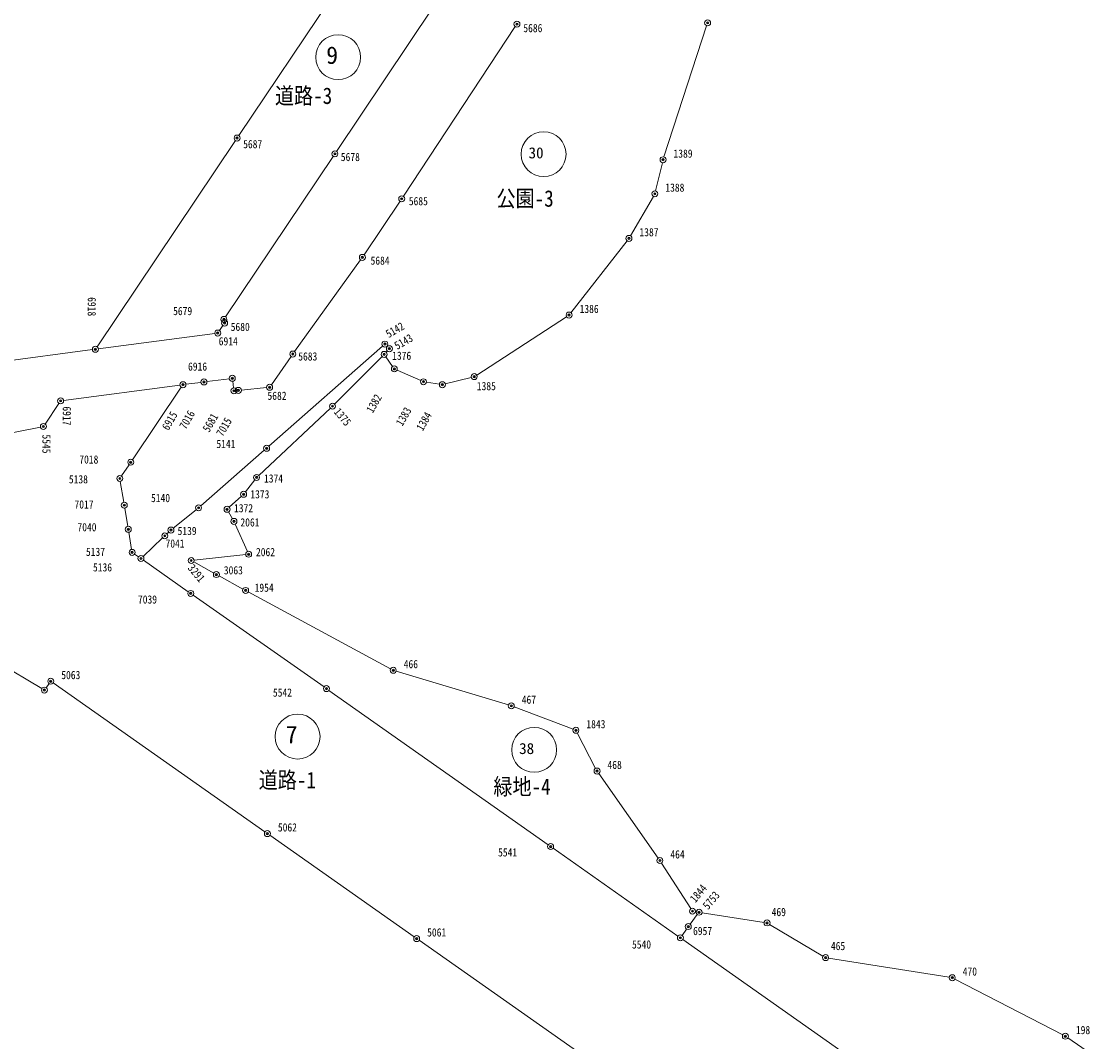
# Model space of a CAD drawing. Units: millimetres, scale not verified. Extents: x -26 to 817, y -26 to 570.
# Drawn here: x 523 to 665.9, y 234.8 to 371.1 of the extents above; entities that cross this region are included whole.
import ezdxf
from ezdxf.enums import TextEntityAlignment as Align

# ---------------------------------------------------------------- set-up
doc = ezdxf.new("R2010")
doc.units = ezdxf.units.MM
doc.header["$LTSCALE"] = 0.6
doc.header["$PDMODE"] = 32
doc.header["$PDSIZE"] = 0.3
for name, color, linetype, lineweight in [('0-0_0', 7, 'Continuous', 18), ('0-2_LAYER001', 3, 'Continuous', 18), ('0-5_LAYER004', 7, 'Continuous', 18), ('0-7_LAYER006', 2, 'Continuous', 18)]:
    doc.layers.add(name, color=color, linetype=linetype, lineweight=lineweight)
doc.styles.add('ＭＳ ゴシック', font='')
doc.styles.get('ＭＳ ゴシック').set_extended_font_data('MS Gothic')

# ---------------------------------------------------------------- blocks, each defined once
blk = doc.blocks.new('JEC-PLOTMK3')
at = {"layer": '0-0_0'}
blk.add_circle((0, 0), 0.5, dxfattribs=at)
blk.add_point((0, 0), dxfattribs=at)
blk = doc.blocks.new('JEC-CSTRNG6')
at = {"layer": '0-0_0'}
blk.add_circle((0, 0), 3, dxfattribs=at)
at = {"layer": '0-0_0', "style": 'ＭＳ ゴシック'}
blk.add_text('7', height=2.333, dxfattribs=at).set_placement((-1.591, -1.5909), align=Align.BOTTOM_LEFT)
blk = doc.blocks.new('JEC-CSTRNG8')
at = {"layer": '0-0_0'}
blk.add_circle((0, 0), 3, dxfattribs=at)
at = {"layer": '0-0_0', "style": 'ＭＳ ゴシック'}
blk.add_text('9', height=2.333, dxfattribs=at).set_placement((-1.5909, -1.591), align=Align.BOTTOM_LEFT)
blk = doc.blocks.new('JEC-CSTRNG29')
at = {"layer": '0-0_0'}
blk.add_circle((0, 0), 3, dxfattribs=at)
at = {"layer": '0-0_0', "style": 'ＭＳ ゴシック'}
blk.add_text('30', height=1.475, dxfattribs=at).set_placement((-2.0124, -1.0063), align=Align.BOTTOM_LEFT)
blk = doc.blocks.new('JEC-CSTRNG37')
at = {"layer": '0-0_0'}
blk.add_circle((0, 0), 3, dxfattribs=at)
at = {"layer": '0-0_0', "style": 'ＭＳ ゴシック'}
blk.add_text('38', height=1.475, dxfattribs=at).set_placement((-2.0125, -1.0063), align=Align.BOTTOM_LEFT)

msp = doc.modelspace()

# ---------------------------------------------------------------- linework, layer by layer
at = {"layer": '0-7_LAYER006'}
for p, q in [((569.4096, 381.7484), (552.0251, 355.8229)), ((577.9839, 372.9842), (565.0888, 353.7131)), ((574.0126, 347.7126), (588.9601, 370.3767)), ((614.5266, 370.5043), (608.8221, 352.973)), ((551.5794, 355.1585), (533.0892, 327.6108)), ((564.6435, 353.0484), (550.2591, 331.5989)), ((608.6049, 352.2037), (607.6998, 348.4356)), ((607.4055, 347.7007), (604.3492, 342.4366)), ((568.7612, 339.8788), (573.5695, 347.0465)), ((603.9023, 341.7753), (596.3984, 332.158)), ((559.478, 326.9613), (568.3046, 339.222)), ((549.9031, 330.452), (549.4435, 329.7772)), ((550.111, 330.8737), (550.0536, 331.1756)), ((595.8167, 331.625), (583.8099, 323.8383)), ((548.8218, 329.3941), (533.2629, 327.3312)), ((571.2441, 327.7003), (556.0386, 314.3149)), ((571.8672, 327.6332), (571.8234, 327.6781)), ((532.4697, 327.2266), (518.3509, 325.3727)), ((556.3773, 322.5306), (559.0153, 326.3087)), ((571.16, 326.3093), (564.8306, 319.956)), ((572.5742, 324.9838), (571.6725, 326.2655)), ((571.7153, 326.885), (571.8733, 327.0543)), ((547.765, 322.9563), (550.7637, 323.347)), ((576.3325, 323.0964), (573.1702, 324.4949)), ((583.0867, 323.5221), (579.614, 322.6392)), ((528.6209, 320.435), (544.1718, 322.4883)), ((544.3449, 322.2088), (537.8197, 312.5184)), ((544.965, 322.5922), (546.9717, 322.8531)), ((551.212, 323.002), (551.3266, 322.1233)), ((551.7763, 321.7667), (551.5763, 321.7466)), ((552.3724, 321.8263), (555.7503, 322.163)), ((578.8311, 322.6022), (577.0936, 322.873)), ((526.1436, 317.2905), (528.001, 320.0508)), ((564.2566, 319.3989), (554.692, 310.4243)), ((516.4347, 315.0765), (525.528, 316.8808)), ((555.4374, 313.7871), (546.9533, 306.3581)), ((537.373, 311.8548), (536.3577, 310.3465)), ((536.2, 309.6201), (536.6627, 306.8392)), ((554.1559, 309.834), (552.9108, 308.2213)), ((552.3702, 307.6357), (550.7584, 306.1716)), ((536.794, 306.0501), (537.1986, 303.6192)), ((546.3408, 305.8437), (543.2818, 303.3796)), ((550.6595, 305.5546), (551.1852, 304.6267)), ((551.5458, 303.9136), (553.1829, 300.2577)), ((537.3302, 302.8301), (537.7125, 300.5392)), ((541.856, 302.0734), (539.2466, 299.5998)), ((542.6798, 302.8537), (542.4368, 302.6236)), ((538.1066, 299.9161), (538.628, 299.5532)), ((539.2838, 299.0949), (545.2849, 294.8844)), ((546.0177, 298.8598), (548.683, 297.3735)), ((552.9487, 299.8492), (546.066, 299.098)), ((549.3837, 296.9876), (552.5869, 295.2457)), ((553.2901, 294.8643), (572.3045, 284.577)), ((525.7207, 281.9454), (506.5119, 293.3939)), ((545.9398, 294.4249), (563.4129, 282.1664)), ((573.0393, 284.2713), (588.0453, 279.7539)), ((526.6799, 282.6031), (526.2967, 282.0662)), ((555.5232, 262.8028), (527.2395, 282.6985)), ((564.0673, 281.7063), (593.3593, 261.071)), ((588.8024, 279.4969), (596.6843, 276.5104)), ((597.2424, 276.0135), (599.6943, 271.2818)), ((600.1083, 270.5994), (608.0483, 259.2999)), ((575.4612, 248.7748), (556.1775, 262.3425)), ((594.0135, 260.6105), (610.6872, 248.8788)), ((608.4947, 258.6362), (612.4139, 252.5431)), ((612.3133, 250.4699), (613.2774, 251.7474)), ((613.0254, 252.1443), (613.1232, 252.1289)), ((613.9135, 252.0045), (622.1972, 250.7027)), ((622.9362, 250.4364), (630.0644, 246.2029)), ((611.2447, 248.9757), (611.842, 249.8236)), ((597.4291, 233.3287), (576.1155, 248.3146)), ((611.3414, 248.4184), (635.3792, 231.4989)), ((630.8034, 245.9361), (646.9352, 243.3832)), ((647.6856, 243.1368), (662.095, 235.6824)), ((662.7803, 235.2725), (665.9464, 233.1028))]:
    msp.add_line(p, q, dxfattribs=at)

# ---------------------------------------------------------------- block references
at = {"layer": '0-2_LAYER001'}
for name, p in [('JEC-CSTRNG8', (565.2981, 366.2949)), ('JEC-CSTRNG29', (592.7481, 353.3442)), ('JEC-CSTRNG6', (559.8833, 275.5262)), ('JEC-CSTRNG37', (591.489, 273.7634))]:
    msp.add_blockref(name, p, dxfattribs=at)
at = {"layer": '0-5_LAYER004', "xscale": 0.8, "yscale": 0.8}
for p in [(589.1803, 370.7106), (614.6503, 370.8846), (551.8023, 355.4906), (564.8663, 353.3806), (608.6983, 352.5927), (573.7923, 347.3786), (607.6063, 348.0466), (604.1483, 342.0906), (568.5383, 339.5466), (550.0363, 331.2666), (596.1523, 331.8427), (550.1283, 330.7826), (549.2183, 329.4466), (532.8663, 327.2786), (571.5443, 327.9646), (572.1463, 327.3466), (559.2443, 326.6366), (571.4423, 326.5927), (572.8043, 324.6566), (547.3683, 322.9046), (551.1603, 323.3987), (576.6983, 322.9346), (583.4743, 323.6206), (544.5683, 322.5406), (551.3783, 321.7266), (551.9743, 321.7867), (556.1483, 322.2026), (579.2263, 322.5406), (528.2243, 320.3826), (564.5483, 319.6726), (525.9203, 316.9586), (555.7383, 314.0506), (537.5963, 312.1866), (536.1343, 310.0146), (554.4003, 310.1506), (552.6663, 307.9046), (536.7283, 306.4446), (546.6523, 306.0946), (550.4623, 305.9026), (551.3823, 304.2786), (537.2643, 303.2246), (542.9703, 303.1286), (542.1463, 302.3486), (537.7783, 300.1446), (553.3463, 299.8926), (538.9563, 299.3246), (545.6683, 299.0546), (549.0323, 297.1786), (545.6123, 294.6546), (552.9384, 295.0546), (572.6563, 284.3866), (526.9124, 282.9286), (526.0643, 281.7406), (563.7403, 281.9366), (588.4283, 279.6386), (597.0583, 276.3687), (599.8783, 270.9266), (555.8503, 262.5726), (593.6863, 260.8406), (608.2783, 258.9726), (612.6303, 252.2066), (613.5183, 252.0666), (612.0723, 250.1506), (622.5923, 250.6406), (575.7883, 248.5446), (611.0143, 248.6486), (630.4083, 245.9986), (647.3303, 243.3206), (662.4503, 235.4986)]:
    msp.add_blockref('JEC-PLOTMK3', p, dxfattribs=at)

# ---------------------------------------------------------------- texts
at = {"layer": '0-5_LAYER004', "style": 'ＭＳ ゴシック', "width": 0.85}
for s, p in [('5686', (590.0363, 369.3073)), ('5687', (552.6113, 353.8044)), ('5678', (565.6564, 352.0878)), ('1389', (610.0983, 352.5427)), ('1388', (609.0063, 347.9966)), ('5685', (574.74, 346.1871)), ('1387', (605.5483, 342.0406)), ('5684', (569.626, 338.2479)), ('1386', (597.5523, 331.7927)), ('5679', (543.2541, 331.5057)), ('5680', (550.9477, 329.39)), ('6914', (549.3449, 327.4666)), ('5683', (559.9703, 325.4451)), ('1376', (572.5129, 325.5345)), ('6916', (545.2444, 324.0862)), ('1385', (583.8236, 321.4756)), ('5682', (555.8577, 320.1881)), ('5141', (549.0351, 313.751)), ('7018', (530.725, 311.6768)), ('5138', (529.3303, 309.0304)), ('1374', (555.3927, 309.1377)), ('5140', (540.3012, 306.527)), ('1373', (553.5689, 307.0277)), ('7017', (530.0813, 305.6687)), ('1372', (551.3874, 305.1681)), ('2061', (552.2457, 303.2727)), ('7040', (530.4746, 302.629)), ('5139', (543.8496, 302.1283)), ('7041', (542.2403, 300.4475)), ('5137', (531.611, 299.3399)), ('2062', (554.3199, 299.3031)), ('5136', (532.5488, 297.2647)), ('3063', (550.0284, 296.8713)), ('1954', (554.1411, 294.5468)), ('7039', (538.5569, 292.9732)), ('466', (574.0563, 284.3366)), ('5063', (528.3124, 282.8786)), ('5542', (556.5868, 280.5365)), ('467', (589.8283, 279.5886)), ('1843', (598.4583, 276.3187)), ('468', (601.2783, 270.8766)), ('5062', (557.2503, 262.5226)), ('5541', (586.6651, 259.185)), ('464', (609.6783, 258.9226)), ('469', (623.2088, 251.2145)), ('5061', (577.1883, 248.4946)), ('6957', (612.7076, 248.6838)), ('5540', (604.555, 246.8802)), ('465', (631.1211, 246.6766)), ('470', (648.7303, 243.2706)), ('198', (663.8503, 235.4486))]:
    msp.add_text(s, height=1.1, dxfattribs=at).set_placement(p, align=Align.BOTTOM_LEFT)
for s, rotation, p in [('6918', 270, (531.5214, 334.236)), ('5142', 30, (572.2188, 328.467)), ('5143', 30, (573.3632, 326.8935)), ('1382', 60, (570.2022, 318.4966)), ('6917', 270, (528.1875, 319.6448)), ('6915', 60, (542.9118, 316.1828)), ('7016', 60, (545.2363, 316.3258)), ('1375', 310, (564.4048, 318.6504)), ('1383', 60, (574.1678, 316.755)), ('1384', 60, (576.8857, 316.1112)), ('5681', 60, (548.3476, 315.9324)), ('7015', 60, (550.1715, 315.3602)), ('5545', 270, (525.4627, 315.8942)), ('3291', 310, (544.8843, 297.7841)), ('1844', 50, (613.2725, 253.047)), ('5753', 50, (614.9766, 252.1163))]:
    msp.add_text(s, height=1.1, rotation=rotation, dxfattribs=at).set_placement(p, align=Align.BOTTOM_LEFT)
at = {"layer": '0-7_LAYER006', "color": 7, "style": 'ＭＳ ゴシック', "width": 0.85}
for s, p in [('道路-3', (556.8612, 359.3883)), ('公園-3', (586.4522, 345.6631)), ('道路-1', (554.6829, 267.9711)), ('緑地-4', (586.0367, 267.0897))]:
    msp.add_text(s, height=2.199, dxfattribs=at).set_placement(p, align=Align.BOTTOM_LEFT)

doc.saveas('drawing.dxf')
